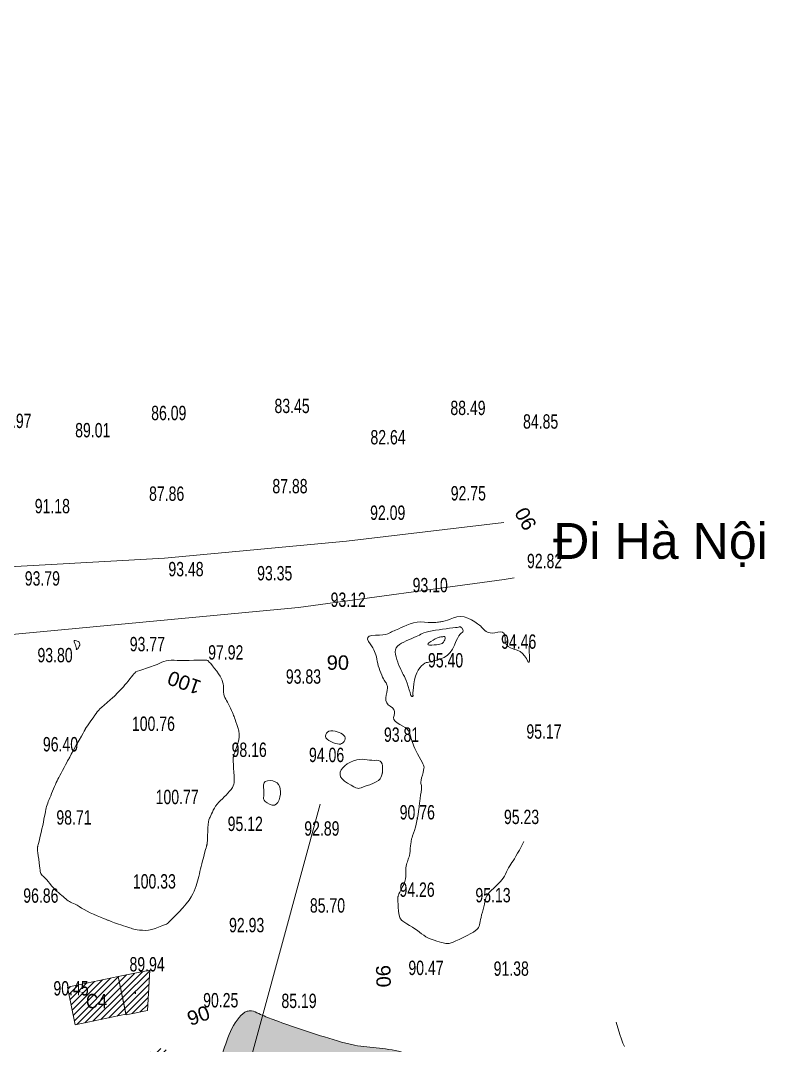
# Model space of a CAD drawing. Header units: metres. Extents: x 431006 to 434411, y 2469261 to 2473208.
# Drawn here: x 434014 to 434221, y 2471286.9 to 2471572 of the extents above; entities that cross this region are included whole.
import ezdxf
from ezdxf.enums import TextEntityAlignment as Align

# ---------------------------------------------------------------- set-up
doc = ezdxf.new("R2010")
doc.units = ezdxf.units.M
doc.header["$MEASUREMENT"] = 0
doc.linetypes.add('ACAD_ISO02W100', pattern=[15, 12, -3])
for name, color, linetype, lineweight in [('1', 8, 'Continuous', 18), ('CAO DO', 8, 'Continuous', 18), ('cotdien35', 8, 'Continuous', 18), ('duong nhua-ks', 8, 'Continuous', 18), ('hanh nha', 8, 'Continuous', 18), ('mat nuoc-ks', 8, 'DUONG_MEP_NUOC', 18), ('MH_DongMuc', 8, 'Continuous', 18), ('MH_DongMuc_Con', 8, 'Continuous', 18), ('nha cua-ks', 8, 'Continuous', 18)]:
    doc.layers.add(name, color=color, linetype=linetype, lineweight=lineweight)
doc.styles.add('ks_ten cong trinh', font='')
doc.styles.get("Standard").update_dxf_attribs({"font": 'arial.ttf'})
doc.styles.add('THUY', font='')
doc.styles.get('ks_ten cong trinh').set_extended_font_data('.VnArial')
doc.styles.get('THUY').set_extended_font_data('.VnArial NarrowH')
doc.linetypes.add('DUONG_MEP_NUOC', pattern='A,0.2,[130,ltypeshp.shx,S=0.15,R=0,X=0,Y=0.15],0.05,[130,ltypeshp.shx,S=0.15,R=0,X=0,Y=0.15],1', length=1.25)

msp = doc.modelspace()

# ---------------------------------------------------------------- hatches: boundary and pattern name
at = {"layer": 'hanh nha', "lineweight": 0}
h = msp.add_hatch(dxfattribs=at)
h.set_pattern_fill('ANSI31', color=8, scale=10, style=0)
h.set_pattern_definition([(45, (0, 0), (-0.8838834765, 0.8838834765), [])])
h.paths.add_polyline_path([(433931.14, 2471171.1), (433937.68, 2471179.79), (433943.75, 2471175.22), (433937.21, 2471166.53)])
h.paths.add_polyline_path([(433949.16, 2471158.81), (433956.94, 2471169.13), (433950.09, 2471174.28), (433942.32, 2471163.96)])
h.paths.add_polyline_path([(433945.59, 2471177.67), (433937.36, 2471166.74), (433941.86, 2471163.35), (433950.09, 2471174.28)])
h.paths.add_polyline_path([(433988.85, 2471200.11), (433984.22, 2471198.8), (433982.57, 2471204.64), (433987.2, 2471205.95)])
h.paths.add_polyline_path([(433991.5, 2471189.42), (433983.32, 2471187.1), (433980.72, 2471196.26), (433988.91, 2471198.58)])
h.paths.add_polyline_path([(433983.8, 2471184.57), (433972.05, 2471181.25), (433970.71, 2471186.01), (433982.45, 2471189.34)])
h.paths.add_polyline_path([(433968.78, 2471192.81), (433978.11, 2471195.45), (433980.03, 2471188.65), (433970.71, 2471186.01)])
h.paths.add_polyline_path([(433925.16, 2471228.45), (433937.3, 2471227.81), (433936.93, 2471220.87), (433924.79, 2471221.51)])
h.paths.add_polyline_path([(433956, 2471205.43), (433950.26, 2471206.89), (433952.31, 2471214.96), (433958.05, 2471213.51)])
h.paths.add_polyline_path([(433928.15, 2471219.72), (433940.24, 2471216.66), (433938.49, 2471209.72), (433926.39, 2471212.78)])
h.paths.add_polyline_path([(433950.23, 2471206.75), (433938.49, 2471209.72), (433940.92, 2471219.33), (433952.66, 2471216.36)])
h.paths.add_polyline_path([(434001.3, 2471248.74), (433998.27, 2471244.15), (434002.8, 2471241.45), (434007.14, 2471248.24), (434004.94, 2471249.72)])
h.paths.add_polyline_path([(434009.65, 2471250.97), (433995.85, 2471247.29), (433994.3, 2471253.14), (434008.1, 2471256.82)])
h.paths.add_polyline_path([(433972.35, 2471252.01), (433994.02, 2471251.76), (433993.87, 2471239.27), (433972.2, 2471239.53)])
h.paths.add_polyline_path([(433925.59, 2471250.57), (433923.33, 2471263.34), (433929.67, 2471264.46), (433931.93, 2471251.69)])
h.paths.add_polyline_path([(433945.75, 2471255.96), (433931.46, 2471255.02), (433930.81, 2471265.04), (433945.1, 2471265.98)])
h.paths.add_polyline_path([(433925.1, 2471282.62), (433924.74, 2471279.02), (433929.46, 2471278.54), (433929.83, 2471282.14)])
h.paths.add_polyline_path([(433929.02, 2471267.16), (433930.09, 2471277.71), (433923.85, 2471278.34), (433922.78, 2471267.79)])
h.paths.add_polyline_path([(434049.85, 2471284.87), (434054.25, 2471286.47), (434055.82, 2471282.12), (434051.43, 2471280.53)])
h.paths.add_polyline_path([(434049.38, 2471296.66), (434043.4, 2471295.41), (434041.17, 2471306.06), (434050, 2471307.84)])
h.paths.add_polyline_path([(434043.36, 2471295.58), (434029.24, 2471292.63), (434027.05, 2471303.11), (434041.17, 2471306.06)])
h.paths.add_polyline_path([(434010.99, 2471301.22), (434005.02, 2471301.28), (434005.11, 2471309.8), (434011.08, 2471309.74)])
h.paths.add_polyline_path([(433998.81, 2471312.93), (433993.59, 2471312.98), (433993.68, 2471320.94), (433998.89, 2471320.88)])
h.paths.add_polyline_path([(433993.27, 2471309.88), (433976.79, 2471310.05), (433976.9, 2471320.42), (433993.38, 2471320.25)])
h.paths.add_polyline_path([(433995.32, 2471357.69), (433988.8, 2471356.88), (433987.1, 2471370.53), (433993.63, 2471371.35)])
h.paths.add_polyline_path([(433988.99, 2471354.67), (433976.47, 2471353.11), (433974.82, 2471366.35), (433987.34, 2471367.91)])
h.paths.add_polyline_path([(433900.23, 2471339.37), (433905.3, 2471340.85), (433908.79, 2471328.84), (433903.72, 2471327.36)])
h.paths.add_polyline_path([(433921.99, 2471334.89), (433908.4, 2471330.93), (433905.27, 2471341.66), (433918.87, 2471345.62)])
h.paths.add_polyline_path([(433879.58, 2471364.92), (433872.81, 2471364.53), (433872.45, 2471370.72), (433879.22, 2471371.12)])
edge = h.paths.add_edge_path()
edge.add_line((433937.11, 2471224.34), (433942.24, 2471222.93))
h.paths.add_polyline_path([(433845.19, 2471146.69), (433853.12, 2471146.69), (433853.12, 2471152.89), (433845.19, 2471152.89)], flags=9)
h.paths.add_polyline_path([(433865.4, 2471419.88), (433912.96, 2471419.88), (433912.96, 2471428.16), (433865.4, 2471428.16)], flags=9)
h.paths.add_polyline_path([(433936.53, 2471172.62), (433938.08, 2471172.62), (433938.08, 2471173.46), (433936.53, 2471173.46)], flags=24)
h.paths.add_polyline_path([(433945.58, 2471163.21), (433953.51, 2471163.21), (433953.51, 2471169.41), (433945.58, 2471169.41)], flags=24)
h.paths.add_polyline_path([(433942.26, 2471168.61), (433943.81, 2471168.61), (433943.81, 2471169.45), (433942.26, 2471169.45)], flags=24)
h.paths.add_polyline_path([(433972.19, 2471187.5), (433976.74, 2471187.5), (433976.74, 2471193.52), (433972.19, 2471193.52)], flags=24)
h.paths.add_polyline_path([(433985.32, 2471201.94), (433986.88, 2471201.94), (433986.88, 2471202.78), (433985.32, 2471202.78)], flags=24)
h.paths.add_polyline_path([(433984.82, 2471191.66), (433986.37, 2471191.66), (433986.37, 2471192.5), (433984.82, 2471192.5)], flags=24)
h.paths.add_polyline_path([(433975.71, 2471184.02), (433977.26, 2471184.02), (433977.26, 2471184.86), (433975.71, 2471184.86)], flags=24)
h.paths.add_polyline_path([(433953.29, 2471209.56), (433954.85, 2471209.56), (433954.85, 2471210.4), (433953.29, 2471210.4)], flags=24)
h.paths.add_polyline_path([(433942.34, 2471210.34), (433950.26, 2471210.34), (433950.26, 2471216.55), (433942.34, 2471216.55)], flags=24)
h.paths.add_polyline_path([(433932.21, 2471213.66), (433933.76, 2471213.66), (433933.76, 2471214.5), (433932.21, 2471214.5)], flags=24)
h.paths.add_polyline_path([(433930.39, 2471223.85), (433931.95, 2471223.85), (433931.95, 2471224.69), (433930.39, 2471224.69)], flags=24)
h.paths.add_polyline_path([(434002.28, 2471245.8), (434003.84, 2471245.8), (434003.84, 2471246.64), (434002.28, 2471246.64)], flags=24)
h.paths.add_polyline_path([(434001.11, 2471251.55), (434002.67, 2471251.55), (434002.67, 2471252.39), (434001.11, 2471252.39)], flags=24)
h.paths.add_polyline_path([(433979.67, 2471243.95), (433984.23, 2471243.95), (433984.23, 2471249.97), (433979.67, 2471249.97)], flags=24)
h.paths.add_polyline_path([(433926.76, 2471256.37), (433928.31, 2471256.37), (433928.31, 2471257.21), (433926.76, 2471257.21)], flags=24)
h.paths.add_polyline_path([(433937.67, 2471260.1), (433939.22, 2471260.1), (433939.22, 2471260.94), (433937.67, 2471260.94)], flags=24)
h.paths.add_polyline_path([(433926.53, 2471279.97), (433928.08, 2471279.97), (433928.08, 2471280.8), (433926.53, 2471280.8)], flags=24)
h.paths.add_polyline_path([(433925.89, 2471272.28), (433927.45, 2471272.28), (433927.45, 2471273.12), (433925.89, 2471273.12)], flags=24)
h.paths.add_polyline_path([(434052.15, 2471283.1), (434053.7, 2471283.1), (434053.7, 2471283.94), (434052.15, 2471283.94)], flags=24)
h.paths.add_polyline_path([(434045.2, 2471301.05), (434046.75, 2471301.05), (434046.75, 2471301.89), (434045.2, 2471301.89)], flags=24)
h.paths.add_polyline_path([(434031.2, 2471296.16), (434039.13, 2471296.16), (434039.13, 2471302.36), (434031.2, 2471302.36)], flags=24)
h.paths.add_polyline_path([(434007.18, 2471304.42), (434008.73, 2471304.42), (434008.73, 2471305.26), (434007.18, 2471305.26)], flags=24)
h.paths.add_polyline_path([(433995.51, 2471316.08), (433997.07, 2471316.08), (433997.07, 2471316.92), (433995.51, 2471316.92)], flags=24)
h.paths.add_polyline_path([(433980.41, 2471312.28), (433988.33, 2471312.28), (433988.33, 2471318.49), (433980.41, 2471318.49)], flags=24)
h.paths.add_polyline_path([(433990.22, 2471363.18), (433991.77, 2471363.18), (433991.77, 2471364.02), (433990.22, 2471364.02)], flags=24)
h.paths.add_polyline_path([(433978.87, 2471357.11), (433986.79, 2471357.11), (433986.79, 2471363.32), (433978.87, 2471363.32)], flags=24)
h.paths.add_polyline_path([(433903.91, 2471333.93), (433905.46, 2471333.93), (433905.46, 2471334.77), (433903.91, 2471334.77)], flags=24)
h.paths.add_polyline_path([(433912.23, 2471337.18), (433913.78, 2471337.18), (433913.78, 2471338.02), (433912.23, 2471338.02)], flags=24)
h.paths.add_polyline_path([(433871.91, 2471364.94), (433879.84, 2471364.94), (433879.84, 2471371.14), (433871.91, 2471371.14)], flags=9)
at = {"layer": 'mat nuoc-ks', "linetype": 'ACAD_ISO02W100'}
h = msp.add_hatch(dxfattribs=at)
h.set_pattern_fill('MUDST', color=8, scale=10, style=0)
edge = h.paths.add_edge_path()
edge.add_spline(control_points=[(434056.39, 2470876.06), (434060.7, 2470881.15), (434067.67, 2470887.77), (434075.38, 2470894.82), (434078.29, 2470898.08), (434078.5, 2470900.05), (434074.22, 2470903.74), (434070.02, 2470908.39), (434063.25, 2470912.09), (434060.36, 2470914.01), (434058.54, 2470915.31), (434057.37, 2470915.26), (434053.37, 2470910.83), (434047.82, 2470905.37), (434040.96, 2470896.26), (434034.52, 2470885.34), (434028.12, 2470875.39), (434021.4, 2470869.99), (434020.64, 2470867.47), (434022.93, 2470863.79), (434026.8, 2470861.09), (434030.07, 2470857.05), (434033.18, 2470856.48), (434038.31, 2470858.9), (434042.62, 2470865.1), (434050.1, 2470870.31), (434054.48, 2470873.8), (434056.39, 2470876.06)], knot_values=[0, 0, 0, 0, 20.009763, 28.496522, 31.812264, 32.634934, 34.056961, 47.398773, 52.34169, 56.880373, 57.919138, 58.920013, 60.067202, 75.171935, 82.83827, 94.080006, 113.245272, 118.096407, 119.202213, 120.695452, 130.234728, 133.935981, 135.420558, 139.361051, 149.931299, 157.663583, 166.566933, 166.566933, 166.566933, 166.566933], degree=3, periodic=0)
edge = h.paths.add_edge_path()
edge.add_spline(control_points=[(433998.34, 2470984), (433997.88, 2470986.59), (433997.54, 2470990.66), (433997.07, 2470994.66), (433996.89, 2470996.62), (433996.02, 2470996.98), (433995.25, 2470997.38), (433993.27, 2470997.08), (433991.95, 2470994.76), (433989.99, 2470993.2), (433988.59, 2470991.76), (433986.64, 2470991.84), (433984.97, 2470992.42), (433983.47, 2470992.75), (433981.97, 2470992.45), (433980.91, 2470991.19), (433980.46, 2470989.52), (433980.87, 2470987.09), (433983.94, 2470984.66), (433987.31, 2470981.8), (433990.17, 2470977.71), (433993.37, 2470974.79), (433996.54, 2470973.09), (433997.61, 2470971.33), (433998.61, 2470971.21), (433999.25, 2470974.22), (433998.9, 2470977.94), (433998.67, 2470982.2), (433998.34, 2470984)], knot_values=[0, 0, 0, 0, 7.898413, 11.980983, 12.595619, 13.384618, 14.519123, 15.204529, 19.114358, 21.549325, 22.943216, 24.864766, 26.880378, 28.361754, 29.397192, 31.306819, 32.90604, 34.525548, 38.378266, 43.948563, 47.965276, 53.211964, 56.802718, 58.660658, 58.949312, 59.428575, 66.27794, 71.758229, 71.758229, 71.758229, 71.758229], degree=3, periodic=0)
edge = h.paths.add_edge_path()
edge.add_spline(control_points=[(434015.58, 2470932.28), (434016.19, 2470934.55), (434017.31, 2470937.08), (434018.69, 2470940.31), (434016.95, 2470944.35), (434012.27, 2470945.72), (434010.06, 2470949.78), (434010.2, 2470954.12), (434003.38, 2470957.19), (433998.63, 2470959.9), (433995.45, 2470962.25), (433993.77, 2470962.1), (433991.4, 2470961.37), (433986.2, 2470959.85), (433984.22, 2470950.34), (433980.83, 2470943.22), (433979.91, 2470937.67), (433979.65, 2470935.53), (433981.11, 2470933.13), (433987.22, 2470933.12), (433993.4, 2470928.97), (434001.02, 2470926.99), (434006.71, 2470925.31), (434009.82, 2470923.68), (434011.86, 2470923.32), (434013.73, 2470925.89), (434014.09, 2470929.05), (434015.43, 2470931.72), (434015.58, 2470932.28)], knot_values=[0, 0, 0, 0, 7.037138, 8.540689, 10.066094, 19.353521, 21.262011, 23.549816, 31.677392, 39.432635, 41.459333, 42.98226, 44.252344, 48.986923, 58.048998, 69.915463, 73.343685, 74.976207, 76.172976, 81.255909, 90.963928, 98.526181, 104.749253, 108.451962, 109.528832, 110.237946, 117.321837, 119.074703, 119.074703, 119.074703, 119.074703], degree=3, periodic=0)
edge = h.paths.add_edge_path()
edge.add_spline(control_points=[(434073.27, 2471050.29), (434077.09, 2471050.41), (434084.82, 2471047.65), (434095.02, 2471044.56), (434098.83, 2471036.82), (434104.42, 2471035.93), (434108.23, 2471038.02), (434109.29, 2471041.24), (434111.71, 2471046.39), (434100.44, 2471056.36), (434091.82, 2471065.69), (434083.28, 2471075.88), (434082.53, 2471082.24), (434078.21, 2471085.27), (434073.32, 2471086.55), (434066.7, 2471085.03), (434066.16, 2471078.43), (434062.77, 2471074.37), (434059.24, 2471069.4), (434052.69, 2471068.32), (434046.56, 2471069.43), (434040.94, 2471067.41), (434039.69, 2471059.85), (434040.56, 2471053.4), (434040.94, 2471046.31), (434043.63, 2471044.12), (434046.73, 2471043.35), (434052.02, 2471046.81), (434061.46, 2471046.93), (434069.02, 2471050.15), (434073.27, 2471050.29)], knot_values=[0, 0, 0, 0, 11.467837, 24.480189, 29.729826, 35.677393, 39.106587, 41.782919, 45.648004, 55.005315, 78.961113, 88.637602, 93.347393, 96.96718, 103.517045, 108.632691, 114.51861, 120.699417, 124.580247, 132.367028, 138.35551, 144.051435, 147.356029, 159.962597, 164.809523, 166.978072, 169.976269, 173.689732, 184.908665, 197.65808, 197.65808, 197.65808, 197.65808], degree=3, periodic=0)
edge = h.paths.add_edge_path()
edge.add_spline(control_points=[(434008.74, 2471222.31), (434010.41, 2471222.12), (434012.88, 2471221.73), (434016.11, 2471221.35), (434018.49, 2471222.1), (434023.16, 2471223.1), (434023.64, 2471230.11), (434025.18, 2471234.84), (434025.32, 2471238.39), (434022.27, 2471240.68), (434018.09, 2471240.71), (434014.18, 2471242.15), (434009.86, 2471242.46), (434005.33, 2471236.74), (434002, 2471231.68), (433999.79, 2471226.94), (434000.58, 2471224.65), (434003.94, 2471223.31), (434006.63, 2471222.55), (434008.74, 2471222.31)], knot_values=[0, 0, 0, 0, 5.041484, 7.570217, 9.530986, 12.566877, 20.932328, 26.092091, 28.861183, 30.349207, 36.898135, 40.832875, 42.910771, 49.406382, 59.842853, 62.647657, 64.262849, 66.476836, 72.85631, 72.85631, 72.85631, 72.85631], degree=3, periodic=0)
edge = h.paths.add_edge_path()
edge.add_spline(control_points=[(434015.31, 2471164.1), (434015.63, 2471167.17), (434016.45, 2471171.94), (434016.46, 2471176.69), (434017.06, 2471179.02), (434016.17, 2471179.77), (434012.68, 2471178.9), (434008.77, 2471179.45), (434004.91, 2471178.97), (434002.87, 2471178.78), (434001.17, 2471175.25), (434002.66, 2471169.54), (434000.86, 2471163), (433999.68, 2471157.58), (434000.51, 2471154.26), (434001.05, 2471151.9), (434003.23, 2471150.45), (434005.96, 2471150.25), (434008.86, 2471150.18), (434010.8, 2471150.79), (434012.35, 2471152.85), (434013.76, 2471155.83), (434014.71, 2471159.87), (434015.16, 2471162.7), (434015.31, 2471164.1)], knot_values=[0, 0, 0, 0, 9.261347, 14.03626, 15.146435, 15.559221, 17.281645, 24.925453, 27.576104, 29.281534, 30.45276, 38.517849, 45.993814, 50.657086, 54.795662, 56.306328, 57.572772, 62.250957, 64.279464, 66.327441, 68.019926, 71.803614, 76.192992, 80.412352, 80.412352, 80.412352, 80.412352], degree=3, periodic=0)
edge = h.paths.add_edge_path()
edge.add_spline(control_points=[(434032.83, 2471211.04), (434030.15, 2471213.29), (434027.33, 2471216.39), (434023.19, 2471221), (434018.94, 2471219.23), (434013.53, 2471220.25), (434007.36, 2471220.23), (434002.4, 2471220.83), (433999.36, 2471221.4), (433997.05, 2471222.24), (433994.73, 2471221.04), (433993.43, 2471214.71), (433995.08, 2471206.02), (433997.04, 2471195.54), (433998.31, 2471187.54), (434001.74, 2471183.62), (434006.41, 2471181.2), (434012.98, 2471182.84), (434020.26, 2471182.99), (434026.72, 2471182.68), (434031.05, 2471183.87), (434036.95, 2471183.79), (434035.26, 2471191.05), (434038.31, 2471195.49), (434040.36, 2471198.96), (434041.23, 2471204.34), (434036.44, 2471207.65), (434033.74, 2471210.29), (434032.83, 2471211.04)], knot_values=[0, 0, 0, 0, 10.500509, 13.864646, 15.997152, 23.140686, 30.168007, 34.496375, 38.054974, 39.542872, 41.635428, 44.873842, 57.689377, 68.244817, 77.139108, 81.164381, 83.369357, 92.601001, 99.877832, 105.630928, 111.567197, 113.927454, 121.286352, 126.034104, 130.554557, 133.288979, 141.471725, 145.007988, 145.007988, 145.007988, 145.007988], degree=3, periodic=0)
edge = h.paths.add_edge_path()
edge.add_spline(control_points=[(434097.45, 2471289.64), (434093, 2471290.96), (434087.25, 2471293.03), (434080.95, 2471295.4), (434078.63, 2471296.67), (434076.49, 2471296.44), (434071.75, 2471291.83), (434070.68, 2471283.79), (434066.61, 2471277.36), (434065.4, 2471273.97), (434067.05, 2471269.16), (434072.79, 2471264.86), (434077.58, 2471259.27), (434081.77, 2471255.83), (434086.03, 2471255.67), (434091.01, 2471257.1), (434099.19, 2471261.87), (434109.59, 2471262.77), (434117.62, 2471264.28), (434121.69, 2471266.16), (434121.88, 2471272.98), (434121.39, 2471277.75), (434122.31, 2471284.33), (434116.43, 2471286.37), (434108.35, 2471285.97), (434100.61, 2471288.71), (434097.45, 2471289.64)], knot_values=[0, 0, 0, 0, 13.913632, 18.223754, 20.38512, 21.593466, 24.388433, 39.083745, 44.483041, 47.472157, 49.312566, 59.233588, 67.906333, 71.922459, 74.779848, 80.255948, 87.300784, 102.968069, 110.330919, 112.751167, 115.130964, 128.869631, 130.712112, 131.701939, 145.916221, 155.783099, 155.783099, 155.783099, 155.783099], degree=3, periodic=0)
edge = h.paths.add_edge_path()
edge.add_spline(control_points=[(433940.38, 2471152.92), (433938.35, 2471153.12), (433934.03, 2471156.06), (433931.01, 2471162.33), (433927.21, 2471167.05), (433925.1, 2471170.3), (433923.21, 2471171.7), (433920.88, 2471171.37), (433917.92, 2471170.12), (433919.55, 2471165.82), (433922.28, 2471160.41), (433925.64, 2471153.01), (433925.43, 2471145.61), (433923.52, 2471141.2), (433923.19, 2471137.17), (433927.29, 2471132.8), (433934.25, 2471131.46), (433943.58, 2471127.29), (433949.93, 2471121.62), (433956.68, 2471117.81), (433961.03, 2471117.32), (433964.2, 2471117.14), (433966.16, 2471118.78), (433968.09, 2471121.94), (433969.28, 2471129.49), (433967.5, 2471137.91), (433966.13, 2471144.26), (433965.61, 2471147.1), (433963.4, 2471148.3), (433957.05, 2471148.59), (433948.35, 2471148), (433942.67, 2471152.7), (433940.38, 2471152.92)], knot_values=[0, 0, 0, 0, 6.128408, 14.140233, 20.88635, 24.118871, 25.898147, 27.414919, 31.193805, 32.748087, 39.907785, 50.436119, 56.22504, 61.424079, 65.075296, 67.258197, 78.608524, 85.410951, 97.811196, 104.029815, 108.075099, 111.011612, 113.060532, 115.339397, 122.070495, 135.261407, 140.546611, 142.291722, 143.228595, 147.736436, 161.196091, 168.103098, 168.103098, 168.103098, 168.103098], degree=3, periodic=0)
edge = h.paths.add_edge_path()
edge.add_spline(control_points=[(433917.11, 2471213.64), (433914.42, 2471220.59), (433908.6, 2471231.02), (433902.61, 2471242.62), (433896.69, 2471246.57), (433892.7, 2471245.24), (433888, 2471245.32), (433886.15, 2471241.15), (433885.24, 2471236.56), (433886.12, 2471229.95), (433889.68, 2471222.58), (433890.79, 2471214.48), (433891.42, 2471206.11), (433888.37, 2471198.09), (433888.26, 2471188.72), (433891.85, 2471179.76), (433897.01, 2471173.62), (433900.23, 2471169.19), (433902.44, 2471167.64), (433907.96, 2471166.78), (433914.25, 2471174.2), (433921.51, 2471177.98), (433926.3, 2471180.02), (433927.29, 2471183.1), (433926.03, 2471189.48), (433922.67, 2471199.89), (433918.98, 2471208.81), (433917.11, 2471213.64)], knot_values=[0, 0, 0, 0, 22.37357, 35.861333, 38.71548, 42.335652, 47.901269, 51.089993, 54.827402, 62.152132, 70.432611, 79.210889, 86.53631, 95.267494, 104.490757, 113.963633, 123.529435, 128.481794, 130.308906, 131.41376, 144.880713, 154.122421, 157.641727, 159.22942, 163.380113, 176.733948, 192.258739, 192.258739, 192.258739, 192.258739], degree=3, periodic=0)
edge = h.paths.add_edge_path()
edge.add_spline(control_points=[(433879.53, 2471270.48), (433880.2, 2471267.47), (433881.42, 2471263.04), (433883.98, 2471258.22), (433888.68, 2471254.38), (433896.1, 2471257.4), (433902.76, 2471257.81), (433906.83, 2471257.36), (433910.18, 2471259.07), (433910.25, 2471265.62), (433912.89, 2471270.72), (433913.47, 2471276.3), (433908.96, 2471281.23), (433902.67, 2471284.02), (433894.41, 2471287.82), (433886.89, 2471286.52), (433881.07, 2471284.94), (433877.5, 2471282.31), (433877.68, 2471278.92), (433878.21, 2471274.96), (433879.16, 2471272.15), (433879.53, 2471270.48)], knot_values=[0, 0, 0, 0, 9.257587, 13.689247, 16.197196, 26.705078, 33.853121, 36.860758, 38.70472, 44.378125, 53.727831, 56.903403, 60.097246, 72.572156, 77.708984, 86.919602, 94.338417, 95.92173, 99.648068, 103.204489, 108.346454, 108.346454, 108.346454, 108.346454], degree=3, periodic=0)
edge = h.paths.add_edge_path()
edge.add_spline(control_points=[(433902.76, 2471310.01), (433902.02, 2471313.6), (433901.58, 2471318.55), (433899.84, 2471324.73), (433895.36, 2471328.24), (433886.27, 2471326.17), (433877.79, 2471324.22), (433868.42, 2471320.66), (433868.09, 2471310.41), (433869.25, 2471302.66), (433871.38, 2471295.64), (433874.6, 2471292.54), (433883.54, 2471293.41), (433892.2, 2471294.35), (433899.84, 2471295.54), (433902.74, 2471296.39), (433905.85, 2471298.69), (433903.38, 2471304.38), (433903.12, 2471308.25), (433902.76, 2471310.01)], knot_values=[0, 0, 0, 0, 10.983396, 15.034252, 18.764263, 26.760805, 40.455765, 47.469767, 52.961466, 68.396339, 72.208056, 74.456432, 81.194823, 96.683352, 101.925528, 104.208783, 105.738411, 112.878442, 118.285575, 118.285575, 118.285575, 118.285575], degree=3, periodic=0)
edge = h.paths.add_edge_path()
edge.add_spline(control_points=[(433850.76, 2471339.5), (433852.77, 2471335.95), (433855.95, 2471331.03), (433860.43, 2471326.53), (433862.76, 2471324.43), (433868.14, 2471323.99), (433874.53, 2471327.65), (433882.45, 2471327.97), (433887.58, 2471334.22), (433880.74, 2471345.08), (433877.14, 2471354.29), (433872.81, 2471361.05), (433868.76, 2471363.39), (433862.11, 2471362.02), (433855.91, 2471357.9), (433850.65, 2471353.87), (433848.11, 2471350.37), (433846.96, 2471345.44), (433849.41, 2471341.89), (433850.76, 2471339.5)], knot_values=[0, 0, 0, 0, 12.240467, 17.287798, 19.232259, 21.367663, 32.74836, 40.898568, 43.265926, 55.610526, 71.266069, 75.969836, 79.073793, 84.676761, 94.9067, 101.557866, 104.347862, 107.760428, 115.997377, 115.997377, 115.997377, 115.997377], degree=3, periodic=0)
edge = h.paths.add_edge_path()
edge.add_spline(control_points=[(433990.6, 2471120.44), (433993.4, 2471120.28), (433997.24, 2471119.22), (434001.35, 2471120.45), (434003.67, 2471120.68), (434006.1, 2471125.97), (434002.39, 2471132), (434002.38, 2471138.57), (434002.28, 2471141.73), (434000.12, 2471144.55), (433994.44, 2471142.89), (433989.21, 2471143.72), (433983.43, 2471142.88), (433979.87, 2471142.51), (433976.69, 2471141.71), (433974.92, 2471137.07), (433976.84, 2471131.2), (433975.83, 2471125.21), (433976.59, 2471122.41), (433978.11, 2471120.72), (433983.29, 2471120.62), (433987.4, 2471120.61), (433990.6, 2471120.44)], knot_values=[0, 0, 0, 0, 8.403481, 11.206748, 13.016111, 14.851196, 26.970702, 31.516115, 34.757497, 36.113769, 41.555795, 49.292302, 52.845512, 58.743784, 60.576324, 61.828941, 72.750922, 78.183842, 79.654138, 81.320043, 84.574078, 94.185551, 94.185551, 94.185551, 94.185551], degree=3, periodic=0)
h.paths.add_polyline_path([(434043.06, 2470880.91), (434051.01, 2470880.91), (434051.01, 2470889.74), (434043.06, 2470889.74)], flags=24)
h.paths.add_polyline_path([(433987.34, 2470982.3), (433995.29, 2470982.3), (433995.29, 2470991.13), (433987.34, 2470991.13)], flags=24)
h.paths.add_polyline_path([(433995.14, 2470938.12), (434003.09, 2470938.12), (434003.09, 2470946.95), (433995.14, 2470946.95)], flags=24)
h.paths.add_polyline_path([(434068.15, 2471058.86), (434076.1, 2471058.86), (434076.1, 2471067.69), (434068.15, 2471067.69)], flags=24)
h.paths.add_polyline_path([(434004.61, 2471161.19), (434012.57, 2471161.19), (434012.57, 2471170.02), (434004.61, 2471170.02)], flags=24)
h.paths.add_polyline_path([(434087.84, 2471270.56), (434095.79, 2471270.56), (434095.79, 2471279.4), (434087.84, 2471279.4)], flags=24)
h.paths.add_polyline_path([(434011.43, 2471197.6), (434019.39, 2471197.6), (434019.39, 2471206.43), (434011.43, 2471206.43)], flags=24)
h.paths.add_polyline_path([(434008.85, 2471227.6), (434016.8, 2471227.6), (434016.8, 2471236.44), (434008.85, 2471236.44)], flags=24)
h.paths.add_polyline_path([(433902.83, 2471200.27), (433910.78, 2471200.27), (433910.78, 2471209.11), (433902.83, 2471209.11)], flags=24)
h.paths.add_polyline_path([(433891.71, 2471265.35), (433899.66, 2471265.35), (433899.66, 2471274.18), (433891.71, 2471274.18)], flags=24)
h.paths.add_polyline_path([(433883.33, 2471303.64), (433891.28, 2471303.64), (433891.28, 2471312.48), (433883.33, 2471312.48)], flags=24)
h.paths.add_polyline_path([(433865.26, 2471337.33), (433873.21, 2471337.33), (433873.21, 2471346.16), (433865.26, 2471346.16)], flags=24)
h.paths.add_polyline_path([(433985.47, 2471127.17), (433993.43, 2471127.17), (433993.43, 2471136.01), (433985.47, 2471136.01)], flags=24)
h.paths.add_polyline_path([(433941.73, 2471136.94), (433949.68, 2471136.94), (433949.68, 2471145.78), (433941.73, 2471145.78)], flags=24)

# ---------------------------------------------------------------- linework, layer by layer
at = {"layer": 'cotdien35', "color": 8, "lineweight": 0}
msp.add_lwpolyline([(433955.93, 2470997.23), (434023.51, 2471007.04), (434047.14, 2471093.17), (434048.71, 2471175.23), (434097.4, 2471354.02)], dxfattribs=at)
at = {"layer": 'duong nhua-ks', "color": 8, "lineweight": 0}
for points in [[(433175.91, 2471572.04), (433191.48, 2471567.78), (433206.79, 2471562.62), (433220.89, 2471557.52), (433251.04, 2471544.73), (433287.61, 2471529.15), (433375.96, 2471494.55), (433416.28, 2471482.84), (433510.08, 2471454.2), (433575.29, 2471438.18), (433644.64, 2471423.07), (433700.03, 2471413.73), (433776.17, 2471404.22), (433832.6, 2471398.98), (433885.84, 2471396.04), (433937.55, 2471395.79), (433966.24, 2471398.33), (433998.71, 2471400.01), (434091.39, 2471408.76), (434148.55, 2471416.51), (434151.35, 2471417.02)], [(434148.46, 2471432.42), (434104.72, 2471427.22), (434054.13, 2471422.5), (433985.92, 2471418.67), (433918.5, 2471417.99), (433847.36, 2471420.91), (433760.4, 2471428.62)]]:
    msp.add_lwpolyline(points, dxfattribs=at)
at = {"layer": 'mat nuoc-ks', "color": 8, "lineweight": 0, "start_tangent": (-0.959013, 0.283363), "end_tangent": (-0.959013, 0.283363)}
msp.add_spline([(434097.45, 2471289.64), (434084.29, 2471294.15), (434080.3, 2471295.79), (434078.28, 2471296.55), (434077.08, 2471296.42), (434074.86, 2471294.72), (434068.85, 2471281.31), (434066.38, 2471276.5), (434065.69, 2471273.6), (434066.2, 2471271.83), (434072.77, 2471264.4), (434078.91, 2471258.27), (434082.26, 2471256.06), (434085.11, 2471255.81), (434090.42, 2471257.13), (434096.81, 2471260.1), (434112.14, 2471263.33), (434119.29, 2471265.1), (434121.31, 2471266.43), (434121.75, 2471268.77), (434122.07, 2471282.5), (434121.88, 2471284.33), (434121, 2471284.78), (434106.95, 2471286.99), (434097.45, 2471289.64)], degree=3, dxfattribs=at)
at = {"layer": 'MH_DongMuc_Con', "color": 8, "lineweight": 0}
for points, elevation in [([(434155.64, 2471398.74), (434155.57, 2471397.38), (434155.57, 2471396.86), (434155.59, 2471396.23), (434155.62, 2471395.49), (434155.66, 2471394.66), (434155.66, 2471393.95), (434155.57, 2471393.58), (434155.4, 2471393.55), (434155.13, 2471393.87), (434154.77, 2471394.53), (434154.3, 2471395.3), (434153.72, 2471395.95), (434153.02, 2471396.49), (434152.2, 2471396.9), (434151.26, 2471397.19), (434150.37, 2471397.49), (434149.68, 2471397.94), (434149.19, 2471398.52), (434148.92, 2471399.24), (434148.84, 2471400.1), (434148.79, 2471400.92), (434148.55, 2471401.51), (434148.15, 2471401.86), (434147.57, 2471401.99), (434146.81, 2471401.88), (434146.01, 2471401.71), (434145.3, 2471401.65), (434144.66, 2471401.69), (434144.11, 2471401.83), (434143.63, 2471402.08), (434143.24, 2471402.37), (434142.91, 2471402.63), (434142.64, 2471402.88), (434142.44, 2471403.1), (434142.31, 2471403.3), (434142.12, 2471403.53), (434141.74, 2471403.85), (434141.17, 2471404.25), (434140.42, 2471404.74), (434139.49, 2471405.32), (434138.46, 2471405.83), (434137.45, 2471406.15), (434136.45, 2471406.27), (434135.46, 2471406.18), (434134.47, 2471405.89), (434133.57, 2471405.54), (434132.82, 2471405.26), (434132.22, 2471405.06), (434131.77, 2471404.92), (434131.47, 2471404.86), (434131.23, 2471404.83), (434130.96, 2471404.79), (434130.67, 2471404.75), (434130.35, 2471404.69), (434130, 2471404.63), (434129.57, 2471404.58), (434129, 2471404.56), (434128.28, 2471404.57), (434127.43, 2471404.62), (434126.43, 2471404.7), (434125.38, 2471404.74), (434124.36, 2471404.68), (434123.38, 2471404.52), (434122.44, 2471404.25), (434121.53, 2471403.88), (434120.69, 2471403.49), (434119.96, 2471403.15), (434119.33, 2471402.86), (434118.8, 2471402.63), (434118.37, 2471402.46), (434118, 2471402.3), (434117.64, 2471402.14), (434117.29, 2471401.96), (434116.95, 2471401.77), (434116.62, 2471401.57), (434116.21, 2471401.39), (434115.62, 2471401.24), (434114.85, 2471401.13), (434113.91, 2471401.06), (434112.79, 2471401.03), (434111.74, 2471400.95), (434111.03, 2471400.74), (434110.65, 2471400.4), (434110.61, 2471399.93), (434110.89, 2471399.33), (434111.32, 2471398.69), (434111.7, 2471398.08), (434112.02, 2471397.52), (434112.29, 2471397), (434112.52, 2471396.52), (434112.7, 2471396.04), (434112.87, 2471395.54), (434113.03, 2471395), (434113.17, 2471394.42), (434113.29, 2471393.82), (434113.42, 2471393.19), (434113.58, 2471392.55), (434113.78, 2471391.91), (434114, 2471391.25), (434114.26, 2471390.58), (434114.52, 2471389.95), (434114.77, 2471389.41), (434115, 2471388.94), (434115.21, 2471388.57), (434115.4, 2471388.27), (434115.58, 2471388.02), (434115.73, 2471387.77), (434115.86, 2471387.53), (434115.97, 2471387.28), (434116.06, 2471387.04), (434116.11, 2471386.74), (434116.1, 2471386.32), (434116.04, 2471385.78), (434115.92, 2471385.13), (434115.75, 2471384.37), (434115.63, 2471383.58), (434115.69, 2471382.88), (434115.93, 2471382.26), (434116.34, 2471381.72), (434116.92, 2471381.27), (434117.5, 2471380.83), (434117.89, 2471380.37), (434118.1, 2471379.86), (434118.12, 2471379.32), (434117.96, 2471378.75), (434117.82, 2471378.17), (434117.91, 2471377.63), (434118.23, 2471377.12), (434118.78, 2471376.64), (434119.56, 2471376.19), (434120.38, 2471375.76), (434121.06, 2471375.33), (434121.58, 2471374.91), (434121.96, 2471374.48), (434122.19, 2471374.05), (434122.33, 2471373.64), (434122.45, 2471373.29), (434122.55, 2471372.99), (434122.62, 2471372.74), (434122.67, 2471372.53), (434122.72, 2471372.32), (434122.8, 2471372.03), (434122.92, 2471371.67), (434123.06, 2471371.23), (434123.24, 2471370.72), (434123.47, 2471370.14), (434123.75, 2471369.49), (434124.09, 2471368.79), (434124.49, 2471368.02), (434124.95, 2471367.2), (434125.39, 2471366.41), (434125.74, 2471365.75), (434126.01, 2471365.23), (434126.19, 2471364.85), (434126.28, 2471364.6), (434126.29, 2471364.36), (434126.26, 2471363.99), (434126.17, 2471363.49), (434126.02, 2471362.87), (434125.83, 2471362.11), (434125.63, 2471361.35), (434125.5, 2471360.71), (434125.43, 2471360.19), (434125.43, 2471359.79), (434125.49, 2471359.51), (434125.55, 2471359.22), (434125.58, 2471358.77), (434125.55, 2471358.17), (434125.48, 2471357.42), (434125.36, 2471356.52), (434125.24, 2471355.63), (434125.14, 2471354.91), (434125.06, 2471354.35), (434125.01, 2471353.96), (434124.98, 2471353.74), (434124.95, 2471353.53), (434124.91, 2471353.17), (434124.84, 2471352.65), (434124.75, 2471351.98), (434124.64, 2471351.16), (434124.5, 2471350.26), (434124.33, 2471349.37), (434124.13, 2471348.48), (434123.89, 2471347.6), (434123.61, 2471346.73), (434123.35, 2471345.93), (434123.13, 2471345.27), (434122.97, 2471344.75), (434122.85, 2471344.37), (434122.78, 2471344.13), (434122.73, 2471343.89), (434122.68, 2471343.54), (434122.62, 2471343.05), (434122.55, 2471342.45), (434122.48, 2471341.72), (434122.4, 2471340.98), (434122.31, 2471340.33), (434122.22, 2471339.79), (434122.12, 2471339.35), (434122.02, 2471339), (434121.91, 2471338.7), (434121.8, 2471338.37), (434121.68, 2471338.02), (434121.55, 2471337.65), (434121.42, 2471337.26), (434121.31, 2471336.83), (434121.23, 2471336.35), (434121.2, 2471335.82), (434121.19, 2471335.25), (434121.23, 2471334.63), (434121.24, 2471333.96), (434121.14, 2471333.25), (434120.94, 2471332.51), (434120.65, 2471331.74), (434120.25, 2471330.92), (434119.85, 2471330.16), (434119.53, 2471329.54), (434119.3, 2471329.07), (434119.15, 2471328.74), (434119.09, 2471328.55), (434119.08, 2471328.44), (434119.06, 2471328.33), (434119.04, 2471328.23), (434119.02, 2471328.14), (434119.01, 2471328.06), (434119, 2471327.88), (434119.01, 2471327.51), (434119.03, 2471326.96), (434119.08, 2471326.22), (434119.14, 2471325.29), (434119.22, 2471324.34), (434119.32, 2471323.54), (434119.46, 2471322.9), (434119.61, 2471322.42), (434119.8, 2471322.09), (434120.05, 2471321.82), (434120.43, 2471321.5), (434120.93, 2471321.13), (434121.54, 2471320.72), (434122.28, 2471320.27), (434123.05, 2471319.8), (434123.77, 2471319.34), (434124.44, 2471318.88), (434125.07, 2471318.43), (434125.64, 2471317.99), (434126.21, 2471317.57), (434126.84, 2471317.18), (434127.53, 2471316.81), (434128.27, 2471316.49), (434129.08, 2471316.19), (434129.86, 2471315.93), (434130.55, 2471315.72), (434131.14, 2471315.55), (434131.64, 2471315.43), (434132.04, 2471315.36), (434132.39, 2471315.32), (434132.71, 2471315.3), (434133.01, 2471315.3), (434133.28, 2471315.32), (434133.54, 2471315.36), (434133.88, 2471315.46), (434134.41, 2471315.67), (434135.14, 2471315.99), (434136.07, 2471316.43), (434137.2, 2471316.97), (434138.33, 2471317.54), (434139.28, 2471318.05), (434140.03, 2471318.48), (434140.6, 2471318.86), (434140.98, 2471319.17), (434141.25, 2471319.46), (434141.46, 2471319.78), (434141.64, 2471320.13), (434141.76, 2471320.51), (434141.84, 2471320.92), (434141.91, 2471321.38), (434142.01, 2471321.92), (434142.15, 2471322.53), (434142.32, 2471323.23), (434142.53, 2471324), (434142.74, 2471324.78), (434142.93, 2471325.52), (434143.1, 2471326.2), (434143.24, 2471326.84), (434143.36, 2471327.42), (434143.52, 2471327.98), (434143.77, 2471328.52), (434144.1, 2471329.06), (434144.54, 2471329.59), (434145.06, 2471330.1), (434145.61, 2471330.61), (434146.14, 2471331.11), (434146.64, 2471331.59), (434147.11, 2471332.06), (434147.56, 2471332.53), (434147.97, 2471333), (434148.36, 2471333.5), (434148.7, 2471334.04), (434149.01, 2471334.61), (434149.29, 2471335.2), (434149.56, 2471335.8), (434149.84, 2471336.35), (434150.13, 2471336.87), (434150.43, 2471337.36), (434150.75, 2471337.81), (434151.09, 2471338.29), (434151.47, 2471338.88), (434151.88, 2471339.58), (434152.33, 2471340.38), (434152.82, 2471341.28), (434154.09, 2471343.69)], 94), ([(434132.45, 2471402.85), (434131.48, 2471402.72), (434130.5, 2471402.57), (434129.53, 2471402.41), (434128.56, 2471402.24), (434127.65, 2471402.05), (434126.88, 2471401.87), (434126.24, 2471401.68), (434125.74, 2471401.49), (434125.37, 2471401.3), (434125.03, 2471401.1), (434124.59, 2471400.88), (434124.07, 2471400.64), (434123.45, 2471400.37), (434122.75, 2471400.08), (434122.02, 2471399.78), (434121.32, 2471399.46), (434120.66, 2471399.13), (434120.03, 2471398.79), (434119.44, 2471398.44), (434118.94, 2471398.04), (434118.59, 2471397.57), (434118.37, 2471397.02), (434118.3, 2471396.4), (434118.38, 2471395.71), (434118.54, 2471394.99), (434118.74, 2471394.26), (434118.97, 2471393.55), (434119.23, 2471392.84), (434119.52, 2471392.13), (434119.82, 2471391.47), (434120.08, 2471390.92), (434120.31, 2471390.46), (434120.51, 2471390.1), (434120.68, 2471389.85), (434120.85, 2471389.56), (434121.06, 2471389.1), (434121.3, 2471388.48), (434121.57, 2471387.7), (434121.88, 2471386.75), (434122.18, 2471385.83), (434122.41, 2471385.1), (434122.57, 2471384.58), (434122.66, 2471384.26), (434122.69, 2471384.14), (434122.69, 2471384.13), (434122.7, 2471384.11), (434122.71, 2471384.1), (434122.72, 2471384.08), (434122.75, 2471384.07), (434122.78, 2471384.05), (434122.82, 2471384.04), (434122.86, 2471384.03), (434122.91, 2471384.02), (434122.97, 2471384.01), (434123.03, 2471384.01), (434123.09, 2471384.03), (434123.14, 2471384.05), (434123.18, 2471384.08), (434123.21, 2471384.12), (434123.24, 2471384.18), (434123.25, 2471384.23), (434123.24, 2471384.29), (434123.22, 2471384.36), (434123.19, 2471384.42), (434123.17, 2471384.61), (434123.19, 2471385.01), (434123.25, 2471385.64), (434123.35, 2471386.48), (434123.49, 2471387.55), (434123.69, 2471388.67), (434123.95, 2471389.67), (434124.28, 2471390.55), (434124.68, 2471391.32), (434125.15, 2471391.96), (434125.63, 2471392.5), (434126.08, 2471392.91), (434126.5, 2471393.22), (434126.89, 2471393.41), (434127.24, 2471393.49), (434127.66, 2471393.54), (434128.23, 2471393.66), (434128.95, 2471393.85), (434129.82, 2471394.11), (434130.85, 2471394.43), (434131.89, 2471394.87), (434132.8, 2471395.47), (434133.58, 2471396.23), (434134.22, 2471397.15), (434134.74, 2471398.23), (434135.17, 2471399.3), (434135.58, 2471400.17), (434135.96, 2471400.84), (434136.31, 2471401.31), (434136.63, 2471401.58), (434136.89, 2471401.76), (434137.07, 2471401.95), (434137.17, 2471402.15), (434137.18, 2471402.36), (434137.1, 2471402.58), (434136.99, 2471402.78), (434136.87, 2471402.96), (434136.77, 2471403.1), (434136.66, 2471403.2), (434136.56, 2471403.28), (434136.47, 2471403.33), (434136.37, 2471403.36), (434136.28, 2471403.37), (434136.18, 2471403.36), (434136.09, 2471403.33), (434135.91, 2471403.29), (434135.55, 2471403.23), (434135.02, 2471403.16), (434134.31, 2471403.07), (434133.42, 2471402.97), (434132.45, 2471402.85)], 96), ([(434030.37, 2471397.97), (434030.26, 2471397.71), (434030.13, 2471397.49), (434030, 2471397.32), (434029.85, 2471397.18), (434029.72, 2471397.09), (434029.63, 2471397.05), (434029.57, 2471397.06), (434029.55, 2471397.12), (434029.56, 2471397.24), (434029.57, 2471397.42), (434029.52, 2471397.66), (434029.43, 2471397.96), (434029.28, 2471398.33), (434029.09, 2471398.77), (434028.93, 2471399.17), (434028.91, 2471399.44), (434029.02, 2471399.59), (434029.26, 2471399.6), (434029.64, 2471399.49), (434030.02, 2471399.3), (434030.3, 2471399.09), (434030.47, 2471398.84), (434030.53, 2471398.57), (434030.48, 2471398.27), (434030.37, 2471397.97)], 94), ([(434131.98, 2471400.65), (434132.13, 2471400.56), (434132.19, 2471400.39), (434132.17, 2471400.13), (434132.06, 2471399.79), (434131.91, 2471399.44), (434131.73, 2471399.15), (434131.52, 2471398.92), (434131.3, 2471398.75), (434131.05, 2471398.63), (434130.73, 2471398.55), (434130.31, 2471398.48), (434129.79, 2471398.41), (434129.16, 2471398.35), (434128.43, 2471398.3), (434127.79, 2471398.29), (434127.45, 2471398.39), (434127.4, 2471398.59), (434127.65, 2471398.88), (434128.2, 2471399.27), (434128.84, 2471399.67), (434129.4, 2471399.99), (434129.86, 2471400.23), (434130.23, 2471400.4), (434130.5, 2471400.48), (434130.74, 2471400.52), (434130.98, 2471400.56), (434131.23, 2471400.6), (434131.49, 2471400.63), (434131.75, 2471400.66), (434131.98, 2471400.65)], 98), ([(434052.77, 2471393.23), (434052.04, 2471392.93), (434051.18, 2471392.61), (434050.2, 2471392.26), (434049.1, 2471391.9), (434048.04, 2471391.54), (434047.19, 2471391.25), (434046.56, 2471391), (434046.14, 2471390.81), (434045.94, 2471390.67), (434045.81, 2471390.51), (434045.59, 2471390.26), (434045.3, 2471389.9), (434044.93, 2471389.44), (434044.48, 2471388.88), (434044, 2471388.29), (434043.53, 2471387.73), (434043.08, 2471387.21), (434042.64, 2471386.72), (434042.22, 2471386.26), (434041.83, 2471385.85), (434041.48, 2471385.49), (434041.19, 2471385.18), (434040.95, 2471384.92), (434040.75, 2471384.7), (434040.51, 2471384.46), (434040.13, 2471384.1), (434039.6, 2471383.62), (434038.93, 2471383.03), (434038.12, 2471382.33), (434037.31, 2471381.62), (434036.65, 2471381.03), (434036.13, 2471380.56), (434035.77, 2471380.2), (434035.55, 2471379.96), (434035.35, 2471379.7), (434035.07, 2471379.3), (434034.68, 2471378.76), (434034.2, 2471378.07), (434033.63, 2471377.24), (434033.06, 2471376.43), (434032.63, 2471375.8), (434032.32, 2471375.35), (434032.13, 2471375.07), (434032.06, 2471374.98), (434032.06, 2471374.97), (434032.03, 2471374.93), (434032, 2471374.86), (434031.94, 2471374.76), (434031.88, 2471374.64), (434031.72, 2471374.37), (434031.41, 2471373.81), (434030.95, 2471372.97), (434030.32, 2471371.85), (434029.54, 2471370.44), (434028.77, 2471369.05), (434028.16, 2471367.95), (434027.72, 2471367.16), (434027.45, 2471366.68), (434027.34, 2471366.49), (434027.28, 2471366.37), (434027.13, 2471366.09), (434026.89, 2471365.63), (434026.57, 2471365.01), (434026.16, 2471364.22), (434025.73, 2471363.4), (434025.35, 2471362.66), (434025, 2471362.02), (434024.71, 2471361.47), (434024.45, 2471361.02), (434024.21, 2471360.58), (434023.97, 2471360.09), (434023.72, 2471359.54), (434023.45, 2471358.94), (434023.18, 2471358.29), (434022.91, 2471357.63), (434022.66, 2471357), (434022.41, 2471356.4), (434022.18, 2471355.84), (434021.96, 2471355.31), (434021.76, 2471354.8), (434021.58, 2471354.32), (434021.43, 2471353.86), (434021.29, 2471353.42), (434021.18, 2471353), (434021.08, 2471352.54), (434020.97, 2471352.01), (434020.84, 2471351.39), (434020.7, 2471350.68), (434020.54, 2471349.9), (434020.37, 2471349.04), (434020.19, 2471348.14), (434019.98, 2471347.2), (434019.75, 2471346.2), (434019.51, 2471345.16), (434019.27, 2471344.2), (434019.09, 2471343.42), (434018.95, 2471342.84), (434018.86, 2471342.44), (434018.81, 2471342.24), (434018.78, 2471342.13), (434018.76, 2471342.02), (434018.75, 2471341.91), (434018.73, 2471341.8), (434018.72, 2471341.68), (434018.73, 2471341.47), (434018.77, 2471341.06), (434018.84, 2471340.47), (434018.95, 2471339.69), (434019.08, 2471338.73), (434019.22, 2471337.74), (434019.34, 2471336.9), (434019.43, 2471336.22), (434019.49, 2471335.69), (434019.52, 2471335.32), (434019.57, 2471335.02), (434019.68, 2471334.74), (434019.84, 2471334.48), (434020.06, 2471334.22), (434020.33, 2471333.98), (434020.64, 2471333.72), (434020.99, 2471333.38), (434021.36, 2471332.97), (434021.76, 2471332.49), (434022.19, 2471331.94), (434022.64, 2471331.37), (434023.11, 2471330.84), (434023.58, 2471330.34), (434024.07, 2471329.88), (434024.57, 2471329.45), (434025.06, 2471329.05), (434025.51, 2471328.67), (434025.91, 2471328.32), (434026.28, 2471327.99), (434026.62, 2471327.68), (434026.93, 2471327.4), (434027.26, 2471327.15), (434027.61, 2471326.93), (434027.96, 2471326.75), (434028.33, 2471326.6), (434028.74, 2471326.43), (434029.21, 2471326.2), (434029.75, 2471325.91), (434030.35, 2471325.56), (434031.02, 2471325.15), (434031.75, 2471324.71), (434032.55, 2471324.27), (434033.41, 2471323.83), (434034.35, 2471323.4), (434035.36, 2471322.97), (434036.3, 2471322.57), (434037.07, 2471322.26), (434037.64, 2471322.03), (434038.03, 2471321.87), (434038.24, 2471321.8), (434038.38, 2471321.75), (434038.6, 2471321.67), (434038.89, 2471321.56), (434039.25, 2471321.42), (434039.68, 2471321.25), (434040.18, 2471321.06), (434040.72, 2471320.86), (434041.31, 2471320.65), (434041.95, 2471320.44), (434042.64, 2471320.22), (434043.31, 2471320), (434043.9, 2471319.81), (434044.4, 2471319.65), (434044.83, 2471319.51), (434045.17, 2471319.39), (434045.51, 2471319.29), (434045.96, 2471319.2), (434046.51, 2471319.11), (434047.16, 2471319.03), (434047.92, 2471318.96), (434048.74, 2471318.93), (434049.61, 2471319.01), (434050.52, 2471319.18), (434051.47, 2471319.45), (434052.46, 2471319.82), (434053.38, 2471320.19), (434054.09, 2471320.49), (434054.6, 2471320.7), (434054.91, 2471320.82), (434055.01, 2471320.86), (434055.02, 2471320.86), (434055.02, 2471320.87), (434055.02, 2471320.87), (434055.02, 2471320.87), (434055.02, 2471320.87), (434055.02, 2471320.87), (434055.02, 2471320.87), (434055.02, 2471320.87), (434055.03, 2471320.87), (434055.03, 2471320.87), (434055.15, 2471321), (434055.51, 2471321.38), (434056.11, 2471322.01), (434056.96, 2471322.89), (434058.04, 2471324.03), (434059.17, 2471325.24), (434060.12, 2471326.35), (434060.91, 2471327.36), (434061.53, 2471328.27), (434061.98, 2471329.09), (434062.33, 2471329.84), (434062.63, 2471330.57), (434062.9, 2471331.28), (434063.12, 2471331.97), (434063.3, 2471332.64), (434063.45, 2471333.3), (434063.61, 2471333.96), (434063.78, 2471334.64), (434063.94, 2471335.32), (434064.11, 2471336.01), (434064.28, 2471336.72), (434064.47, 2471337.47), (434064.67, 2471338.26), (434064.89, 2471339.09), (434065.12, 2471339.96), (434065.34, 2471340.77), (434065.52, 2471341.43), (434065.65, 2471341.92), (434065.74, 2471342.25), (434065.79, 2471342.43), (434065.82, 2471342.53), (434065.85, 2471342.65), (434065.88, 2471342.78), (434065.92, 2471342.94), (434065.95, 2471343.1), (434065.99, 2471343.38), (434066.02, 2471343.85), (434066.05, 2471344.51), (434066.09, 2471345.36), (434066.12, 2471346.41), (434066.16, 2471347.48), (434066.23, 2471348.38), (434066.33, 2471349.12), (434066.45, 2471349.7), (434066.6, 2471350.11), (434066.77, 2471350.47), (434066.96, 2471350.88), (434067.18, 2471351.33), (434067.42, 2471351.83), (434067.67, 2471352.39), (434067.97, 2471352.95), (434068.31, 2471353.5), (434068.71, 2471354.04), (434069.16, 2471354.56), (434069.67, 2471355.06), (434070.19, 2471355.56), (434070.71, 2471356.07), (434071.21, 2471356.59), (434071.7, 2471357.11), (434072.18, 2471357.63), (434072.62, 2471358.15), (434072.96, 2471358.65), (434073.22, 2471359.13), (434073.39, 2471359.58), (434073.47, 2471360.01), (434073.5, 2471360.51), (434073.49, 2471361.16), (434073.46, 2471361.96), (434073.41, 2471362.91), (434073.32, 2471364.02), (434073.24, 2471365.09), (434073.18, 2471365.94), (434073.16, 2471366.56), (434073.16, 2471366.95), (434073.2, 2471367.12), (434073.25, 2471367.19), (434073.29, 2471367.28), (434073.34, 2471367.41), (434073.38, 2471367.57), (434073.42, 2471367.75), (434073.49, 2471368.02), (434073.63, 2471368.45), (434073.83, 2471369.03), (434074.09, 2471369.77), (434074.42, 2471370.65), (434074.71, 2471371.61), (434074.87, 2471372.56), (434074.88, 2471373.51), (434074.76, 2471374.45), (434074.5, 2471375.38), (434074.19, 2471376.24), (434073.93, 2471376.97), (434073.72, 2471377.58), (434073.55, 2471378.05), (434073.44, 2471378.4), (434073.32, 2471378.72), (434073.17, 2471379.11), (434072.98, 2471379.57), (434072.75, 2471380.11), (434072.48, 2471380.72), (434072.2, 2471381.34), (434071.92, 2471381.9), (434071.65, 2471382.42), (434071.38, 2471382.88), (434071.13, 2471383.29), (434070.9, 2471383.69), (434070.72, 2471384.15), (434070.6, 2471384.65), (434070.53, 2471385.2), (434070.52, 2471385.8), (434070.51, 2471386.41), (434070.47, 2471386.99), (434070.38, 2471387.55), (434070.26, 2471388.08), (434070.1, 2471388.58), (434069.87, 2471389.1), (434069.54, 2471389.68), (434069.13, 2471390.33), (434068.62, 2471391.04), (434068.02, 2471391.82), (434067.42, 2471392.56), (434066.93, 2471393.15), (434066.55, 2471393.58), (434066.27, 2471393.87), (434066.11, 2471394.01), (434065.86, 2471394.06), (434065.35, 2471394.09), (434064.58, 2471394.1), (434063.56, 2471394.09), (434062.27, 2471394.06), (434060.91, 2471394.02), (434059.68, 2471394.01), (434058.57, 2471394.01), (434057.59, 2471394.02), (434056.73, 2471394.06), (434055.95, 2471394.07), (434055.23, 2471394.02), (434054.56, 2471393.91), (434053.94, 2471393.74), (434053.37, 2471393.51), (434052.77, 2471393.23)], 98), ([(434103.99, 2471373.18), (434104.24, 2471372.85), (434104.37, 2471372.52), (434104.37, 2471372.19), (434104.26, 2471371.84), (434104.07, 2471371.52), (434103.86, 2471371.25), (434103.61, 2471371.04), (434103.33, 2471370.88), (434103.03, 2471370.78), (434102.67, 2471370.75), (434102.22, 2471370.8), (434101.7, 2471370.93), (434101.09, 2471371.14), (434100.41, 2471371.44), (434099.77, 2471371.78), (434099.31, 2471372.15), (434099.02, 2471372.54), (434098.9, 2471372.96), (434098.96, 2471373.4), (434099.16, 2471373.81), (434099.45, 2471374.11), (434099.85, 2471374.31), (434100.35, 2471374.41), (434100.95, 2471374.4), (434101.57, 2471374.32), (434102.15, 2471374.19), (434102.69, 2471374.01), (434103.18, 2471373.78), (434103.63, 2471373.49), (434103.99, 2471373.18)], 94), ([(434104.94, 2471365.23), (434104.23, 2471364.73), (434103.66, 2471364.18), (434103.25, 2471363.6), (434102.98, 2471362.97), (434102.92, 2471362.32), (434103.09, 2471361.69), (434103.5, 2471361.06), (434104.16, 2471360.45), (434105.05, 2471359.85), (434105.98, 2471359.31), (434106.75, 2471358.9), (434107.35, 2471358.62), (434107.79, 2471358.46), (434108.06, 2471358.42), (434108.34, 2471358.49), (434108.79, 2471358.62), (434109.43, 2471358.83), (434110.24, 2471359.1), (434111.22, 2471359.45), (434112.21, 2471359.84), (434113.01, 2471360.24), (434113.62, 2471360.64), (434114.05, 2471361.07), (434114.29, 2471361.5), (434114.42, 2471361.9), (434114.53, 2471362.23), (434114.62, 2471362.49), (434114.68, 2471362.68), (434114.72, 2471362.8), (434114.74, 2471362.94), (434114.75, 2471363.2), (434114.75, 2471363.57), (434114.74, 2471364.07), (434114.71, 2471364.68), (434114.62, 2471365.28), (434114.41, 2471365.74), (434114.07, 2471366.05), (434113.62, 2471366.22), (434113.04, 2471366.25), (434112.4, 2471366.23), (434111.75, 2471366.24), (434111.1, 2471366.28), (434110.45, 2471366.36), (434109.79, 2471366.47), (434109.11, 2471366.55), (434108.36, 2471366.5), (434107.57, 2471366.35), (434106.71, 2471366.08), (434105.8, 2471365.69), (434104.94, 2471365.23)], 94), ([(434081.61, 2471355.52), (434081.77, 2471355.17), (434082.11, 2471354.81), (434082.62, 2471354.44), (434083.3, 2471354.07), (434084.03, 2471353.81), (434084.65, 2471353.79), (434085.19, 2471354.02), (434085.62, 2471354.49), (434085.96, 2471355.21), (434086.21, 2471356.02), (434086.34, 2471356.8), (434086.37, 2471357.54), (434086.3, 2471358.24), (434086.13, 2471358.89), (434085.83, 2471359.47), (434085.42, 2471359.94), (434084.88, 2471360.28), (434084.23, 2471360.5), (434083.44, 2471360.61), (434082.7, 2471360.57), (434082.14, 2471360.37), (434081.77, 2471359.99), (434081.59, 2471359.44), (434081.59, 2471358.73), (434081.68, 2471357.97), (434081.72, 2471357.31), (434081.73, 2471356.74), (434081.69, 2471356.26), (434081.61, 2471355.87), (434081.61, 2471355.52)], 94), ([(434182.07, 2471286.61), (434181.65, 2471287.58), (434181.24, 2471288.7), (434180.82, 2471289.98), (434179.77, 2471293.37)], 94)]:
    msp.add_lwpolyline(points, dxfattribs=dict(at, elevation=elevation))
at = {"layer": 'nha cua-ks', "color": 8, "lineweight": 0, "extrusion": (0, 0, -1)}
for points in [[(-434049.38, 2471296.66), (-434043.4, 2471295.41), (-434041.17, 2471306.06), (-434050, 2471307.84)], [(-434043.36, 2471295.58), (-434029.24, 2471292.63), (-434027.05, 2471303.11), (-434041.17, 2471306.06)]]:
    msp.add_lwpolyline(points, close=True, dxfattribs=at)

# ---------------------------------------------------------------- texts
at = {"layer": '1', "color": 8, "linetype": 'Continuous', "style": 'ks_ten cong trinh'}
msp.add_text('§i Hµ Néi', height=10, dxfattribs=at).set_placement((434192.09, 2471422.26, -92.53), align=Align.CENTER)
at = {"layer": 'CAO DO', "color": 8, "lineweight": 0, "width": 0.7}
for s, p in [('86.09', (434050.38, 2471460.86, 86.09)), ('83.45', (434084.69, 2471462.83, 83.45)), ('88.49', (434133.63, 2471462.28, 88.49)), ('99.97', (434007.29, 2471458.67, 99.97)), ('84.85', (434153.85, 2471458.5, 84.85)), ('89.01', (434029.23, 2471456.08, 89.01)), ('82.64', (434111.39, 2471454.12, 82.64)), ('87.88', (434084.1, 2471440.51, 87.88)), ('87.86', (434049.79, 2471438.42, 87.86)), ('92.75', (434133.73, 2471438.53, 92.75)), ('91.18', (434017.99, 2471434.96, 91.18)), ('92.09', (434111.3, 2471433.12, 92.08)), ('92.82', (434154.95, 2471419.69, 92.82)), ('93.79', (434015.21, 2471414.84, 93.79)), ('93.48', (434055.17, 2471417.43, 93.48)), ('93.35', (434079.86, 2471416.29, 93.35)), ('93.10', (434123.12, 2471412.98, 93.1)), ('93.12', (434100.31, 2471408.92, 93.11)), ('93.77', (434044.42, 2471396.57, 93.77)), ('94.46', (434147.74, 2471397.27, 94.46)), ('93.80', (434018.74, 2471393.5, 93.8)), ('97.92', (434066.24, 2471394.26, 97.92)), ('95.40', (434127.4, 2471392.08, 95.4)), ('93.83', (434087.85, 2471387.55, 93.83)), ('100.76', (434045.02, 2471374.42, 100.76)), ('95.17', (434154.78, 2471372.25, 95.17)), ('93.81', (434115.15, 2471371.38, 93.81)), ('96.40', (434020.25, 2471368.72, 96.4)), ('98.16', (434072.75, 2471367.18, 98.16)), ('94.06', (434094.29, 2471365.75, 94.06)), ('100.77', (434051.62, 2471354.05, 100.77)), ('90.76', (434119.53, 2471349.79, 90.76)), ('98.71', (434024, 2471348.35, 98.71)), ('95.12', (434071.66, 2471346.58, 95.12)), ('95.23', (434148.54, 2471348.5, 95.23)), ('92.89', (434092.98, 2471345.28, 92.89)), ('100.33', (434045.28, 2471330.57, 100.33)), ('96.86', (434014.79, 2471326.62, 96.86)), ('94.26', (434119.47, 2471328.26, 94.26)), ('95.13', (434140.6, 2471326.73, 95.13)), ('85.70', (434094.54, 2471323.87, 85.7)), ('92.93', (434072.05, 2471318.4, 92.93)), ('89.94', (434044.35, 2471307.51, 89.94)), ('90.47', (434121.95, 2471306.51, 90.47)), ('91.38', (434145.67, 2471306.3, 91.38)), ('90.45', (434023.18, 2471300.82, 90.45)), ('90.25', (434064.84, 2471297.51, 90.25)), ('85.19', (434086.62, 2471297.33, 85.19))]:
    msp.add_text(s, height=4, dxfattribs=at).set_placement(p)
at = {"layer": 'MH_DongMuc', "color": 8, "lineweight": 0}
for s, rotation, p in [('90', 118.6953, (434154.56, 2471433.42, 90)), ('90', 359.9461, (434102.32, 2471393.43, 90)), ('100', 160.7185, (434059.59, 2471387.84, 100)), ('90', 271.7637, (434114.99, 2471306.18, 90)), ('90', 20.0946, (434063.53, 2471295.25, 90))]:
    msp.add_text(s, height=4, rotation=rotation, dxfattribs=at).set_placement(p, align=Align.MIDDLE)
at = {"layer": 'nha cua-ks', "color": 8, "style": 'THUY'}
for s, p in [('c4', (434032.24, 2471297.26)), ('.', (434045.34, 2471301.19))]:
    msp.add_text(s, height=4, dxfattribs=at).set_placement(p)

doc.saveas('drawing.dxf')
